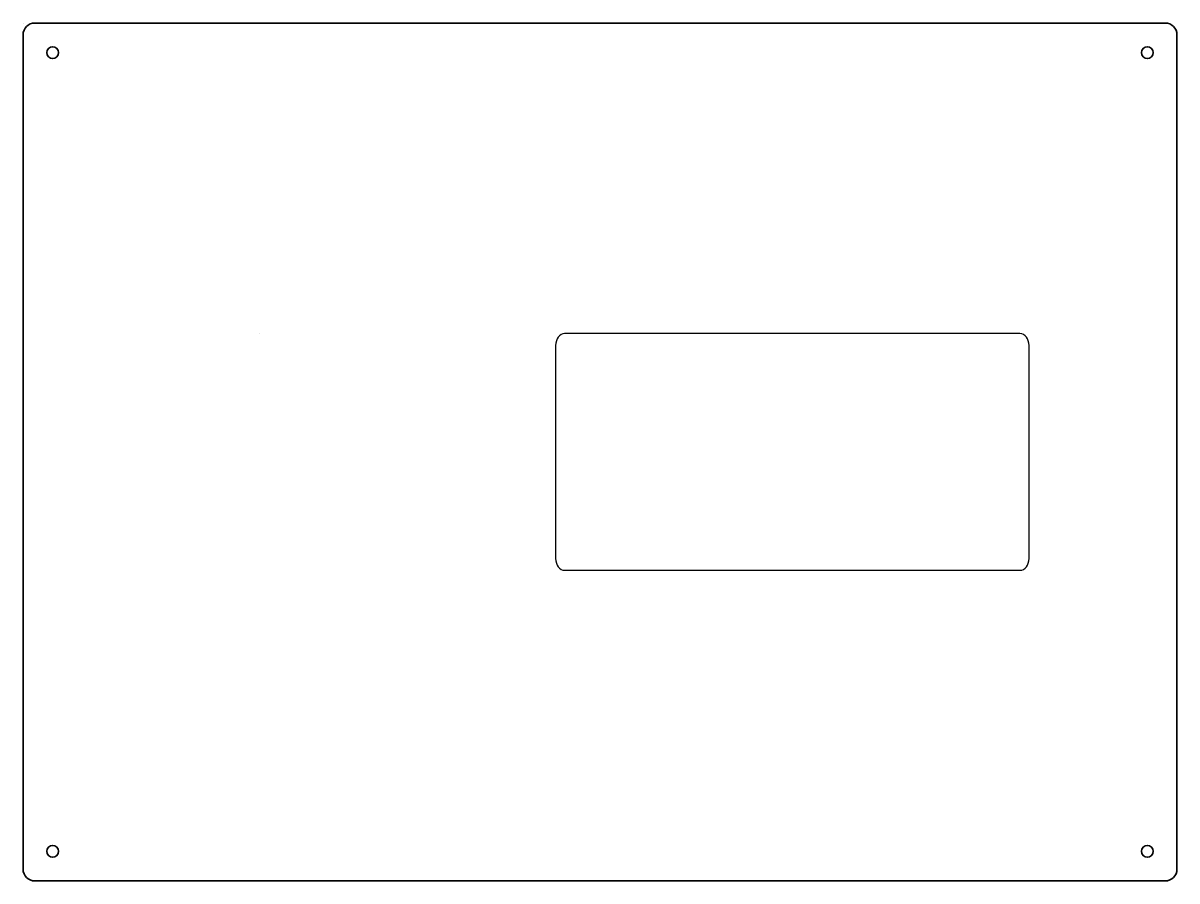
# Model space of a CAD drawing. Header units: millimetres. Extents: x -90 to 300, y -293 to -3.
import ezdxf

# ---------------------------------------------------------------- set-up
doc = ezdxf.new("R2010")
doc.units = ezdxf.units.MM
doc.header["$MEASUREMENT"] = 0
doc.layers.add('Layer 1', color=7, linetype='Continuous')

# ---------------------------------------------------------------- blocks, each defined once
blk = doc.blocks.new('block 3')
at = {"layer": 'Layer 1', "color": 7, "lineweight": 35, "true_color": 0xffffff}
blk.add_lwpolyline([(-90.12, -3.38), (-90.12, -3.38)], dxfattribs=at)
blk = doc.blocks.new('block 4')
at = {"layer": 'Layer 1', "color": 7, "lineweight": 35, "true_color": 0xffffff}
blk.add_open_spline([(-90.12, -7.38), (-90.12, -5.18), (-88.32, -3.38), (-86.12, -3.38), (-86.12, -3.38), (295.88, -3.38), (295.88, -3.38), (298.08, -3.38), (299.88, -5.18), (299.88, -7.38), (299.88, -7.38), (299.88, -289.38), (299.88, -289.38), (299.88, -291.58), (298.08, -293.38), (295.88, -293.38), (295.88, -293.38), (-86.12, -293.38), (-86.12, -293.38), (-88.32, -293.38), (-90.12, -291.58), (-90.12, -289.38), (-90.12, -289.38), (-90.12, -7.38), (-90.12, -7.38)], degree=3, knots=[0, 0, 0, 0, 1, 1, 1, 2, 2, 2, 3, 3, 3, 4, 4, 4, 5, 5, 5, 6, 6, 6, 7, 7, 7, 8, 8, 8, 8], dxfattribs=at)
blk = doc.blocks.new('block 5')
at = {"layer": 'Layer 1', "color": 7, "lineweight": 35, "true_color": 0xffffff}
blk.add_lwpolyline([(-10.12, -108.38), (-10.12, -108.38)], dxfattribs=at)
blk = doc.blocks.new('block 6')
at = {"layer": 'Layer 1', "color": 7, "lineweight": 30, "true_color": 0xffffff}
blk.add_open_spline([(89.88, -112.38), (89.88, -110.18), (91.25, -108.38), (92.92, -108.38), (92.92, -108.38), (246.83, -108.38), (246.83, -108.38), (248.5, -108.38), (249.88, -110.18), (249.88, -112.38), (249.88, -112.38), (249.88, -184.38), (249.88, -184.38), (249.88, -186.58), (248.5, -188.38), (246.83, -188.38), (246.83, -188.38), (92.92, -188.38), (92.92, -188.38), (91.25, -188.38), (89.88, -186.58), (89.88, -184.38), (89.88, -184.38), (89.88, -112.38), (89.88, -112.38)], degree=3, knots=[0, 0, 0, 0, 1, 1, 1, 2, 2, 2, 3, 3, 3, 4, 4, 4, 5, 5, 5, 6, 6, 6, 7, 7, 7, 8, 8, 8, 8], dxfattribs=at)
blk = doc.blocks.new('block 7')
at = {"layer": 'Layer 1', "color": 7, "lineweight": 35, "true_color": 0xffffff}
blk.add_open_spline([(287.88, -283.38), (287.88, -282.28), (288.77, -281.38), (289.88, -281.38), (290.98, -281.38), (291.88, -282.28), (291.88, -283.38), (291.88, -284.49), (290.98, -285.38), (289.88, -285.38), (288.77, -285.38), (287.88, -284.49), (287.88, -283.38)], degree=3, knots=[0, 0, 0, 0, 1, 1, 1, 2, 2, 2, 3, 3, 3, 4, 4, 4, 4], dxfattribs=at)
blk = doc.blocks.new('block 8')
at = {"layer": 'Layer 1', "color": 7, "lineweight": 35, "true_color": 0xffffff}
blk.add_open_spline([(-82.12, -283.38), (-82.12, -282.28), (-81.23, -281.38), (-80.12, -281.38), (-79.02, -281.38), (-78.12, -282.28), (-78.12, -283.38), (-78.12, -284.49), (-79.02, -285.38), (-80.12, -285.38), (-81.23, -285.38), (-82.12, -284.49), (-82.12, -283.38)], degree=3, knots=[0, 0, 0, 0, 1, 1, 1, 2, 2, 2, 3, 3, 3, 4, 4, 4, 4], dxfattribs=at)
blk = doc.blocks.new('block 9')
at = {"layer": 'Layer 1', "color": 7, "lineweight": 35, "true_color": 0xffffff}
blk.add_open_spline([(-82.12, -13.38), (-82.12, -12.28), (-81.23, -11.38), (-80.12, -11.38), (-79.02, -11.38), (-78.12, -12.28), (-78.12, -13.38), (-78.12, -14.49), (-79.02, -15.38), (-80.12, -15.38), (-81.23, -15.38), (-82.12, -14.49), (-82.12, -13.38)], degree=3, knots=[0, 0, 0, 0, 1, 1, 1, 2, 2, 2, 3, 3, 3, 4, 4, 4, 4], dxfattribs=at)
blk = doc.blocks.new('block 10')
at = {"layer": 'Layer 1', "color": 7, "lineweight": 35, "true_color": 0xffffff}
blk.add_open_spline([(287.88, -13.38), (287.88, -12.28), (288.77, -11.38), (289.88, -11.38), (290.98, -11.38), (291.88, -12.28), (291.88, -13.38), (291.88, -14.49), (290.98, -15.38), (289.88, -15.38), (288.77, -15.38), (287.88, -14.49), (287.88, -13.38)], degree=3, knots=[0, 0, 0, 0, 1, 1, 1, 2, 2, 2, 3, 3, 3, 4, 4, 4, 4], dxfattribs=at)
blk = doc.blocks.new('block 2')
at = {"layer": 'Layer 1'}
for name in ['block 3', 'block 4', 'block 9', 'block 10', 'block 5', 'block 6', 'block 8', 'block 7']:
    blk.add_blockref(name, (0, 0), dxfattribs=at)

msp = doc.modelspace()

# ---------------------------------------------------------------- block references
at = {"layer": 'Layer 1'}
msp.add_blockref('block 2', (0, 0), dxfattribs=at)

doc.saveas('drawing.dxf')
